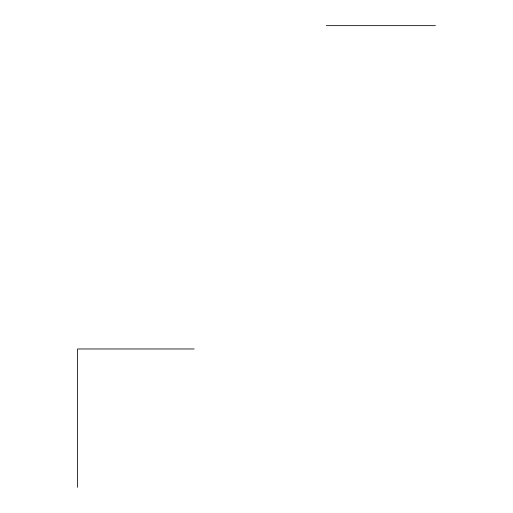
<?xml version="1.0" encoding="UTF-8"?>
<svg xmlns="http://www.w3.org/2000/svg" width="513" height="513" viewBox="0 0 513 513"><rect width="100%" height="100%" fill="white"/><g stroke="black" fill="none" stroke-linecap="round" stroke-linejoin="round"><path stroke-width="0.77" d="M326.274 25.65L435.434 25.65M194.132 348.975L77.566 348.975L77.566 487.35"/></g></svg>
